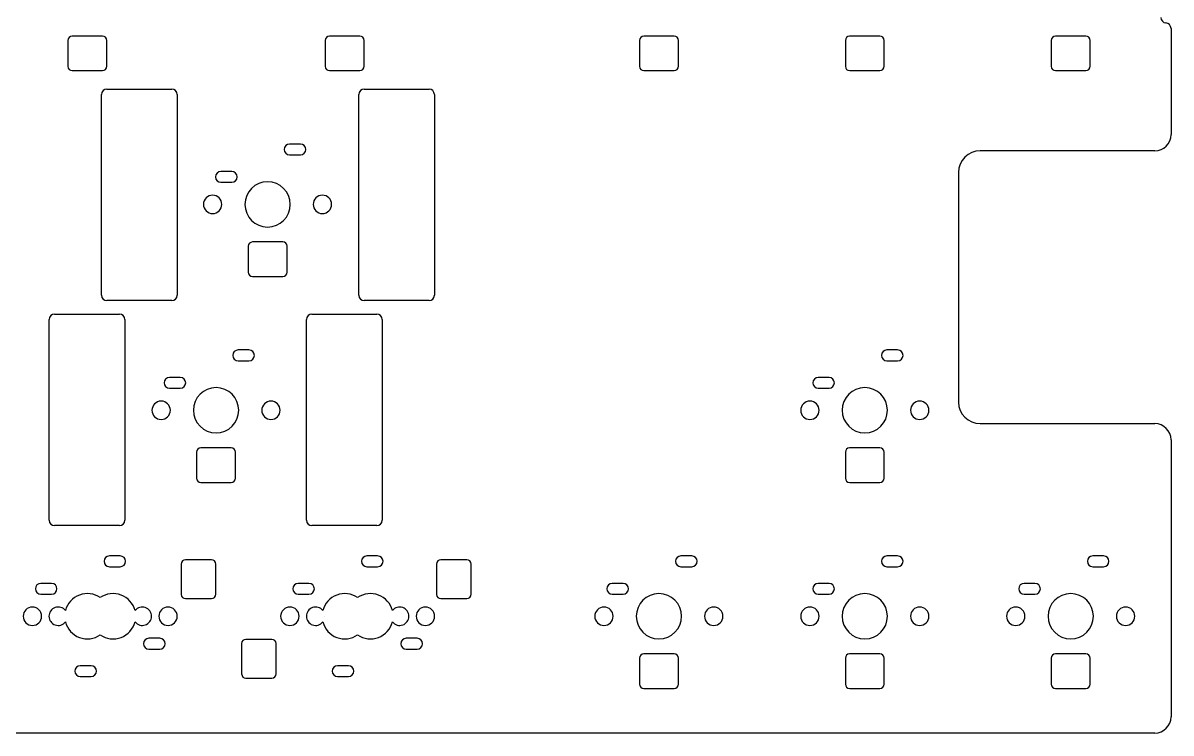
# Model space of a CAD drawing. Header units: millimetres. Extents: x -10 to 348, y -1 to 127.
# Drawn here: x 241.7 to 347.9, y -1.3 to 64.4 of the extents above; entities that cross this region are included whole.
import ezdxf

# ---------------------------------------------------------------- set-up
doc = ezdxf.new("R2010")
doc.units = ezdxf.units.MM
doc.layers.add('Board Outline Layer', color=6, linetype='Continuous', true_color=0xff00ff)
doc.layers.add('IXPE', color=7, linetype='Continuous', true_color=0x9069e9)

msp = doc.modelspace()

# ---------------------------------------------------------------- linework, layer by layer
at = {"layer": 'Board Outline Layer'}
for p, q in [((347.907, 63.906), (347.907, 54.078)), ((346.407, 52.578), (330.248, 52.578)), ((328.248, 50.578), (328.248, 29.342)), ((330.248, 27.342), (346.407, 27.342)), ((347.907, 25.842), (347.907, 0.22)), ((346.407, -1.28), (1.73, -1.28))]:
    msp.add_line(p, q, dxfattribs=at)
for centre, radius, start, end in [((347.466, 64.904), 0.5, 179.98674, 266.59274), ((347.407, 63.906), 0.5, 0.00008, 86.59308), ((346.407, 54.078), 1.5, 270, 360), ((330.248, 50.578), 2, 90, 180), ((330.248, 29.342), 2, 180.00004, 270.00004), ((346.407, 25.842), 1.5, 0, 90), ((346.407, 0.22), 1.5, 270, 0)]:
    msp.add_arc(centre, radius, start, end, dxfattribs=at)
at = {"layer": 'IXPE'}
for p, q in [((245.851, 62.796), (245.851, 62.795)), ((245.851, 62.796), (245.851, 62.795)), ((245.851, 62.795), (245.851, 60.395)), ((245.851, 62.795), (245.851, 60.395)), ((249.051, 63.195), (246.251, 63.195)), ((249.051, 63.195), (246.251, 63.195)), ((249.051, 63.195), (249.051, 63.195)), ((249.051, 63.195), (249.051, 63.195)), ((249.45, 60.395), (249.45, 62.795)), ((249.45, 60.395), (249.45, 62.795)), ((269.663, 62.796), (269.663, 62.795)), ((269.663, 62.796), (269.663, 62.795)), ((269.663, 62.795), (269.663, 60.395)), ((269.663, 62.795), (269.663, 60.395)), ((272.863, 63.195), (270.063, 63.195)), ((272.863, 63.195), (270.063, 63.195)), ((272.863, 63.195), (272.863, 63.195)), ((272.863, 63.195), (272.863, 63.195)), ((273.263, 60.395), (273.263, 62.795)), ((273.263, 60.395), (273.263, 62.795)), ((298.726, 62.796), (298.726, 62.795)), ((298.726, 62.796), (298.726, 62.795)), ((298.726, 62.795), (298.726, 60.395)), ((298.726, 62.795), (298.726, 60.395)), ((301.926, 63.195), (299.126, 63.195)), ((301.926, 63.195), (299.126, 63.195)), ((301.926, 63.195), (301.926, 63.195)), ((301.926, 63.195), (301.926, 63.195)), ((302.326, 60.395), (302.326, 62.795)), ((302.326, 60.395), (302.326, 62.795)), ((317.776, 62.796), (317.776, 62.795)), ((317.776, 62.796), (317.776, 62.795)), ((317.776, 62.795), (317.776, 60.395)), ((317.776, 62.795), (317.776, 60.395)), ((320.976, 63.195), (318.176, 63.195)), ((320.976, 63.195), (318.176, 63.195)), ((320.976, 63.195), (320.976, 63.195)), ((320.976, 63.195), (320.976, 63.195)), ((321.376, 60.395), (321.376, 62.795)), ((321.376, 60.395), (321.376, 62.795)), ((336.826, 62.796), (336.826, 62.795)), ((336.826, 62.796), (336.826, 62.795)), ((336.826, 62.795), (336.826, 60.395)), ((336.826, 62.795), (336.826, 60.395)), ((340.026, 63.195), (337.226, 63.195)), ((340.026, 63.195), (337.226, 63.195)), ((340.026, 63.195), (340.026, 63.195)), ((340.026, 63.195), (340.026, 63.195)), ((340.426, 60.395), (340.426, 62.795)), ((340.426, 60.395), (340.426, 62.795)), ((246.251, 59.995), (249.051, 59.995)), ((246.251, 59.995), (249.051, 59.995)), ((249.051, 59.995), (249.051, 59.995)), ((249.051, 59.995), (249.051, 59.995)), ((270.063, 59.995), (272.863, 59.995)), ((270.063, 59.995), (272.863, 59.995)), ((272.863, 59.995), (272.863, 59.995)), ((272.863, 59.995), (272.863, 59.995)), ((299.126, 59.995), (301.926, 59.995)), ((299.126, 59.995), (301.926, 59.995)), ((301.926, 59.995), (301.926, 59.995)), ((301.926, 59.995), (301.926, 59.995)), ((318.176, 59.995), (320.976, 59.995)), ((318.176, 59.995), (320.976, 59.995)), ((320.976, 59.995), (320.976, 59.995)), ((320.976, 59.995), (320.976, 59.995)), ((337.226, 59.995), (340.026, 59.995)), ((337.226, 59.995), (340.026, 59.995)), ((340.026, 59.995), (340.026, 59.995)), ((340.026, 59.995), (340.026, 59.995)), ((248.959, 39.219), (248.959, 57.791)), ((248.959, 39.219), (248.959, 57.791)), ((249.459, 58.291), (255.459, 58.291)), ((249.459, 58.291), (255.459, 58.291)), ((255.459, 58.291), (255.459, 58.291)), ((255.459, 58.291), (255.459, 58.291)), ((255.959, 57.791), (255.959, 57.791)), ((255.959, 57.791), (255.959, 39.219)), ((255.959, 57.791), (255.959, 57.791)), ((255.959, 57.791), (255.959, 39.219)), ((272.759, 39.219), (272.759, 57.791)), ((272.759, 39.219), (272.759, 57.791)), ((273.259, 58.291), (279.259, 58.291)), ((273.259, 58.291), (279.259, 58.291)), ((279.259, 58.291), (279.259, 58.291)), ((279.259, 58.291), (279.259, 58.291)), ((279.759, 57.791), (279.759, 57.791)), ((279.759, 57.791), (279.759, 39.219)), ((279.759, 57.791), (279.759, 57.791)), ((279.759, 57.791), (279.759, 39.219)), ((267.361, 53.205), (266.361, 53.205)), ((267.361, 53.205), (266.361, 53.205)), ((265.861, 52.705), (265.861, 52.705)), ((265.861, 52.705), (265.861, 52.705)), ((266.361, 52.205), (267.361, 52.205)), ((266.361, 52.205), (267.361, 52.205)), ((267.861, 52.705), (267.861, 52.705)), ((267.861, 52.705), (267.861, 52.705)), ((259.511, 50.165), (259.511, 50.165)), ((259.511, 50.165), (259.511, 50.165)), ((261.011, 50.665), (260.011, 50.665)), ((261.011, 50.665), (260.011, 50.665)), ((261.511, 50.165), (261.511, 50.165)), ((261.511, 50.165), (261.511, 50.165)), ((260.011, 49.665), (261.011, 49.665)), ((260.011, 49.665), (261.011, 49.665)), ((270.251, 47.625), (270.251, 47.625)), ((270.251, 47.625), (270.251, 47.625)), ((262.521, 43.745), (262.521, 43.745)), ((262.521, 43.745), (262.521, 41.345)), ((262.521, 43.745), (262.521, 43.745)), ((262.521, 43.745), (262.521, 41.345)), ((265.721, 44.145), (262.921, 44.145)), ((265.721, 44.145), (262.921, 44.145)), ((265.721, 44.145), (265.721, 44.145)), ((265.721, 44.145), (265.721, 44.145)), ((266.121, 41.345), (266.121, 43.745)), ((266.121, 41.345), (266.121, 43.745)), ((262.921, 40.945), (265.721, 40.945)), ((262.921, 40.945), (265.721, 40.945)), ((265.721, 40.945), (265.721, 40.945)), ((265.721, 40.945), (265.721, 40.945)), ((255.459, 38.719), (249.459, 38.719)), ((255.459, 38.719), (249.459, 38.719)), ((279.259, 38.719), (273.259, 38.719)), ((279.259, 38.719), (273.259, 38.719)), ((244.618, 37.476), (250.618, 37.476)), ((244.618, 37.476), (250.618, 37.476)), ((268.418, 37.476), (274.418, 37.476)), ((268.418, 37.476), (274.418, 37.476)), ((244.118, 18.404), (244.118, 36.976)), ((244.118, 18.404), (244.118, 36.976)), ((251.118, 36.976), (251.118, 18.404)), ((251.118, 36.976), (251.118, 18.404)), ((267.918, 18.404), (267.918, 36.976)), ((267.918, 18.404), (267.918, 36.976)), ((274.918, 36.976), (274.918, 18.404)), ((274.918, 36.976), (274.918, 18.404)), ((262.598, 34.155), (261.598, 34.155)), ((262.598, 34.155), (261.598, 34.155)), ((322.615, 34.155), (321.615, 34.155)), ((322.615, 34.155), (321.615, 34.155)), ((261.098, 33.655), (261.098, 33.655)), ((261.098, 33.655), (261.098, 33.655)), ((261.598, 33.155), (262.598, 33.155)), ((261.598, 33.155), (262.598, 33.155)), ((263.098, 33.655), (263.098, 33.655)), ((263.098, 33.655), (263.098, 33.655)), ((321.115, 33.655), (321.115, 33.655)), ((321.115, 33.655), (321.115, 33.655)), ((321.615, 33.155), (322.615, 33.155)), ((321.615, 33.155), (322.615, 33.155)), ((323.115, 33.655), (323.115, 33.655)), ((323.115, 33.655), (323.115, 33.655)), ((254.748, 31.115), (254.748, 31.115)), ((254.748, 31.115), (254.748, 31.115)), ((256.248, 31.615), (255.248, 31.615)), ((256.248, 31.615), (255.248, 31.615)), ((256.748, 31.115), (256.748, 31.115)), ((256.748, 31.115), (256.748, 31.115)), ((314.765, 31.115), (314.765, 31.115)), ((314.765, 31.115), (314.765, 31.115)), ((316.265, 31.615), (315.265, 31.615)), ((316.265, 31.615), (315.265, 31.615)), ((316.765, 31.115), (316.765, 31.115)), ((316.765, 31.115), (316.765, 31.115)), ((255.248, 30.615), (256.248, 30.615)), ((255.248, 30.615), (256.248, 30.615)), ((315.265, 30.615), (316.265, 30.615)), ((315.265, 30.615), (316.265, 30.615)), ((265.489, 28.575), (265.489, 28.575)), ((265.489, 28.575), (265.489, 28.575)), ((315.346, 28.575), (315.346, 28.575)), ((315.346, 28.575), (315.346, 28.575)), ((325.506, 28.575), (325.506, 28.575)), ((325.506, 28.575), (325.506, 28.575)), ((257.758, 24.695), (257.758, 24.695)), ((257.758, 24.695), (257.758, 22.295)), ((257.758, 24.695), (257.758, 24.695)), ((257.758, 24.695), (257.758, 22.295)), ((260.958, 25.095), (258.158, 25.095)), ((260.958, 25.095), (258.158, 25.095)), ((260.958, 25.095), (260.958, 25.095)), ((260.958, 25.095), (260.958, 25.095)), ((261.358, 22.295), (261.358, 24.695)), ((261.358, 22.295), (261.358, 24.695)), ((317.776, 24.695), (317.776, 24.695)), ((317.776, 24.695), (317.776, 22.295)), ((317.776, 24.695), (317.776, 24.695)), ((317.776, 24.695), (317.776, 22.295)), ((320.976, 25.095), (318.176, 25.095)), ((320.976, 25.095), (318.176, 25.095)), ((320.976, 25.095), (320.976, 25.095)), ((320.976, 25.095), (320.976, 25.095)), ((321.376, 22.295), (321.376, 24.695)), ((321.376, 22.295), (321.376, 24.695)), ((258.158, 21.895), (260.958, 21.895)), ((258.158, 21.895), (260.958, 21.895)), ((260.958, 21.895), (260.958, 21.895)), ((260.958, 21.895), (260.958, 21.895)), ((318.176, 21.895), (320.976, 21.895)), ((318.176, 21.895), (320.976, 21.895)), ((320.976, 21.895), (320.976, 21.895)), ((320.976, 21.895), (320.976, 21.895)), ((244.118, 18.404), (244.118, 18.404)), ((244.118, 18.404), (244.118, 18.404)), ((267.918, 18.404), (267.918, 18.404)), ((267.918, 18.404), (267.918, 18.404)), ((267.918, 18.404), (267.918, 18.404)), ((267.918, 18.404), (267.918, 18.404)), ((250.618, 17.904), (244.618, 17.904)), ((244.618, 17.904), (244.618, 17.904)), ((250.618, 17.904), (244.618, 17.904)), ((244.618, 17.904), (244.618, 17.904)), ((274.418, 17.904), (268.418, 17.904)), ((268.418, 17.904), (268.418, 17.904)), ((274.418, 17.904), (268.418, 17.904)), ((268.418, 17.904), (268.418, 17.904)), ((250.691, 15.105), (249.691, 15.105)), ((250.691, 15.105), (249.691, 15.105)), ((274.505, 15.105), (273.505, 15.105)), ((274.505, 15.105), (273.505, 15.105)), ((303.565, 15.105), (302.565, 15.105)), ((303.565, 15.105), (302.565, 15.105)), ((322.615, 15.105), (321.615, 15.105)), ((322.615, 15.105), (321.615, 15.105)), ((341.665, 15.105), (340.665, 15.105)), ((341.665, 15.105), (340.665, 15.105)), ((249.191, 14.605), (249.191, 14.605)), ((249.191, 14.605), (249.191, 14.605)), ((249.691, 14.105), (250.691, 14.105)), ((249.691, 14.105), (250.691, 14.105)), ((251.191, 14.605), (251.191, 14.605)), ((251.191, 14.605), (251.191, 14.605)), ((256.337, 14.354), (256.337, 14.354)), ((256.337, 14.354), (256.337, 11.554)), ((256.337, 14.354), (256.337, 14.354)), ((256.337, 14.354), (256.337, 11.554)), ((259.138, 14.754), (256.737, 14.754)), ((259.138, 14.754), (256.737, 14.754)), ((259.538, 11.554), (259.538, 14.354)), ((259.538, 14.354), (259.538, 14.354)), ((259.538, 11.554), (259.538, 14.354)), ((259.538, 14.354), (259.538, 14.354)), ((273.005, 14.605), (273.005, 14.605)), ((273.005, 14.605), (273.005, 14.605)), ((273.505, 14.105), (274.505, 14.105)), ((273.505, 14.105), (274.505, 14.105)), ((275.005, 14.605), (275.005, 14.605)), ((275.005, 14.605), (275.005, 14.605)), ((279.959, 14.354), (279.96, 14.354)), ((279.959, 14.354), (279.96, 14.354)), ((279.96, 14.354), (279.96, 11.554)), ((279.96, 14.354), (279.96, 11.554)), ((282.76, 14.754), (280.359, 14.754)), ((282.76, 14.754), (280.359, 14.754)), ((283.16, 11.554), (283.16, 14.354)), ((283.16, 14.354), (283.16, 14.354)), ((283.16, 11.554), (283.16, 14.354)), ((283.16, 14.354), (283.16, 14.354)), ((302.065, 14.605), (302.065, 14.605)), ((302.065, 14.605), (302.065, 14.605)), ((302.565, 14.105), (303.565, 14.105)), ((302.565, 14.105), (303.565, 14.105)), ((304.065, 14.605), (304.065, 14.605)), ((304.065, 14.605), (304.065, 14.605)), ((321.115, 14.605), (321.115, 14.605)), ((321.115, 14.605), (321.115, 14.605)), ((321.615, 14.105), (322.615, 14.105)), ((321.615, 14.105), (322.615, 14.105)), ((323.115, 14.605), (323.115, 14.605)), ((323.115, 14.605), (323.115, 14.605)), ((340.165, 14.605), (340.165, 14.605)), ((340.165, 14.605), (340.165, 14.605)), ((340.665, 14.105), (341.665, 14.105)), ((340.665, 14.105), (341.665, 14.105)), ((342.165, 14.605), (342.165, 14.605)), ((342.165, 14.605), (342.165, 14.605)), ((242.841, 12.065), (242.841, 12.065)), ((242.841, 12.065), (242.841, 12.065)), ((244.341, 12.565), (243.341, 12.565)), ((244.341, 12.565), (243.341, 12.565)), ((244.841, 12.065), (244.841, 12.065)), ((244.841, 12.065), (244.841, 12.065)), ((266.655, 12.065), (266.655, 12.065)), ((266.655, 12.065), (266.655, 12.065)), ((268.155, 12.565), (267.155, 12.565)), ((268.155, 12.565), (267.155, 12.565)), ((268.655, 12.065), (268.655, 12.065)), ((268.655, 12.065), (268.655, 12.065)), ((295.715, 12.065), (295.715, 12.065)), ((295.715, 12.065), (295.715, 12.065)), ((297.215, 12.565), (296.215, 12.565)), ((297.215, 12.565), (296.215, 12.565)), ((297.715, 12.065), (297.715, 12.065)), ((297.715, 12.065), (297.715, 12.065)), ((314.765, 12.065), (314.765, 12.065)), ((314.765, 12.065), (314.765, 12.065)), ((316.265, 12.565), (315.265, 12.565)), ((316.265, 12.565), (315.265, 12.565)), ((316.765, 12.065), (316.765, 12.065)), ((316.765, 12.065), (316.765, 12.065)), ((333.815, 12.065), (333.815, 12.065)), ((333.815, 12.065), (333.815, 12.065)), ((335.315, 12.565), (334.315, 12.565)), ((335.315, 12.565), (334.315, 12.565)), ((335.815, 12.065), (335.815, 12.065)), ((335.815, 12.065), (335.815, 12.065)), ((243.341, 11.565), (244.341, 11.565)), ((243.341, 11.565), (244.341, 11.565)), ((256.737, 11.154), (256.738, 11.154)), ((256.737, 11.154), (256.738, 11.154)), ((256.738, 11.154), (259.138, 11.154)), ((256.738, 11.154), (259.138, 11.154)), ((267.155, 11.565), (268.155, 11.565)), ((267.155, 11.565), (268.155, 11.565)), ((280.359, 11.154), (280.36, 11.154)), ((280.359, 11.154), (280.36, 11.154)), ((280.36, 11.154), (282.76, 11.154)), ((280.36, 11.154), (282.76, 11.154)), ((283.16, 11.554), (283.16, 11.554)), ((283.16, 11.554), (283.16, 11.554)), ((296.215, 11.565), (297.215, 11.565)), ((296.215, 11.565), (297.215, 11.565)), ((315.265, 11.565), (316.265, 11.565)), ((315.265, 11.565), (316.265, 11.565)), ((334.315, 11.565), (335.315, 11.565)), ((334.315, 11.565), (335.315, 11.565)), ((267.236, 9.525), (267.236, 9.525)), ((267.236, 9.525), (267.236, 9.525)), ((269.615, 9.525), (269.615, 9.525)), ((269.615, 9.525), (269.615, 9.525)), ((277.396, 9.525), (277.396, 9.525)), ((277.396, 9.525), (277.396, 9.525)), ((279.775, 9.525), (279.775, 9.525)), ((279.775, 9.525), (279.775, 9.525)), ((296.296, 9.525), (296.296, 9.525)), ((296.296, 9.525), (296.296, 9.525)), ((306.456, 9.525), (306.456, 9.525)), ((306.456, 9.525), (306.456, 9.525)), ((315.346, 9.525), (315.346, 9.525)), ((315.346, 9.525), (315.346, 9.525)), ((325.506, 9.525), (325.506, 9.525)), ((325.506, 9.525), (325.506, 9.525)), ((334.396, 9.525), (334.396, 9.525)), ((334.396, 9.525), (334.396, 9.525)), ((344.556, 9.525), (344.556, 9.525)), ((344.556, 9.525), (344.556, 9.525)), ((254.342, 7.485), (253.342, 7.485)), ((254.342, 7.485), (253.342, 7.485)), ((278.154, 7.485), (277.154, 7.485)), ((278.154, 7.485), (277.154, 7.485)), ((252.842, 6.985), (252.842, 6.985)), ((252.842, 6.985), (252.842, 6.985)), ((253.342, 6.485), (254.342, 6.485)), ((253.342, 6.485), (254.342, 6.485)), ((254.842, 6.985), (254.842, 6.985)), ((254.842, 6.985), (254.842, 6.985)), ((261.925, 6.988), (261.925, 6.988)), ((261.925, 6.988), (261.925, 4.188)), ((261.925, 6.988), (261.925, 6.988)), ((261.925, 6.988), (261.925, 4.188)), ((264.726, 7.388), (262.325, 7.388)), ((264.726, 7.388), (262.325, 7.388)), ((265.126, 4.188), (265.126, 6.988)), ((265.126, 6.988), (265.126, 6.988)), ((265.126, 4.188), (265.126, 6.988)), ((265.126, 6.988), (265.126, 6.988)), ((276.654, 6.985), (276.654, 6.985)), ((276.654, 6.985), (276.654, 6.985)), ((277.154, 6.485), (278.154, 6.485)), ((277.154, 6.485), (278.154, 6.485)), ((278.654, 6.985), (278.654, 6.985)), ((278.654, 6.985), (278.654, 6.985)), ((298.726, 5.645), (298.726, 5.645)), ((298.726, 5.645), (298.726, 3.245)), ((298.726, 5.645), (298.726, 5.645)), ((298.726, 5.645), (298.726, 3.245)), ((301.926, 6.045), (299.126, 6.045)), ((301.926, 6.045), (299.126, 6.045)), ((301.926, 6.045), (301.926, 6.045)), ((301.926, 6.045), (301.926, 6.045)), ((302.326, 3.245), (302.326, 5.645)), ((302.326, 3.245), (302.326, 5.645)), ((317.776, 5.645), (317.776, 5.645)), ((317.776, 5.645), (317.776, 3.245)), ((317.776, 5.645), (317.776, 5.645)), ((317.776, 5.645), (317.776, 3.245)), ((320.976, 6.045), (318.176, 6.045)), ((320.976, 6.045), (318.176, 6.045)), ((320.976, 6.045), (320.976, 6.045)), ((320.976, 6.045), (320.976, 6.045)), ((321.376, 3.245), (321.376, 5.645)), ((321.376, 3.245), (321.376, 5.645)), ((336.826, 5.645), (336.826, 5.645)), ((336.826, 5.645), (336.826, 3.245)), ((336.826, 5.645), (336.826, 5.645)), ((336.826, 5.645), (336.826, 3.245)), ((340.026, 6.045), (337.226, 6.045)), ((340.026, 6.045), (337.226, 6.045)), ((340.026, 6.045), (340.026, 6.045)), ((340.026, 6.045), (340.026, 6.045)), ((340.426, 3.245), (340.426, 5.645)), ((340.426, 3.245), (340.426, 5.645)), ((246.492, 4.445), (246.492, 4.445)), ((246.492, 4.445), (246.492, 4.445)), ((247.992, 4.945), (246.992, 4.945)), ((247.992, 4.945), (246.992, 4.945)), ((248.492, 4.445), (248.492, 4.445)), ((248.492, 4.445), (248.492, 4.445)), ((270.304, 4.445), (270.304, 4.445)), ((270.304, 4.445), (270.304, 4.445)), ((271.804, 4.945), (270.804, 4.945)), ((271.804, 4.945), (270.804, 4.945)), ((272.304, 4.445), (272.304, 4.445)), ((272.304, 4.445), (272.304, 4.445)), ((246.992, 3.945), (247.992, 3.945)), ((246.992, 3.945), (247.992, 3.945)), ((262.325, 3.788), (262.326, 3.788)), ((262.325, 3.788), (262.326, 3.788)), ((262.326, 3.788), (264.726, 3.788)), ((262.326, 3.788), (264.726, 3.788)), ((265.126, 4.188), (265.126, 4.188)), ((265.126, 4.188), (265.126, 4.188)), ((270.804, 3.945), (271.804, 3.945)), ((270.804, 3.945), (271.804, 3.945)), ((299.126, 2.845), (301.926, 2.845)), ((299.126, 2.845), (301.926, 2.845)), ((301.926, 2.845), (301.926, 2.845)), ((301.926, 2.845), (301.926, 2.845)), ((318.176, 2.845), (320.976, 2.845)), ((318.176, 2.845), (320.976, 2.845)), ((320.976, 2.845), (320.976, 2.845)), ((320.976, 2.845), (320.976, 2.845)), ((337.226, 2.845), (340.026, 2.845)), ((337.226, 2.845), (340.026, 2.845)), ((340.026, 2.845), (340.026, 2.845)), ((340.026, 2.845), (340.026, 2.845))]:
    msp.add_line(p, q, dxfattribs=at)
for centre, radius, start, end in [((246.251, 62.795), 0.4, 90.90597, 179.98897), ((246.251, 62.795), 0.4, 90.90597, 179.98897), ((245.454, 62.795), 0.397, 359.9945, 0.0055), ((245.454, 62.795), 0.397, 359.9945, 0.0055), ((246.238, 62.795), 0.4, 88.16665, 89.07265), ((246.238, 62.795), 0.4, 88.16665, 89.07265), ((249.05, 62.795), 0.4, 0.00018, 89.99618), ((249.05, 62.795), 0.4, 0.00018, 89.99618), ((270.063, 62.795), 0.4, 90.90597, 179.98897), ((270.063, 62.795), 0.4, 90.90597, 179.98897), ((269.266, 62.795), 0.397, 359.9945, 0.0055), ((269.266, 62.795), 0.397, 359.9945, 0.0055), ((270.05, 62.795), 0.4, 88.16665, 89.07265), ((270.05, 62.795), 0.4, 88.16665, 89.07265), ((272.863, 62.795), 0.4, 0.00018, 89.99618), ((272.863, 62.795), 0.4, 0.00018, 89.99618), ((299.126, 62.795), 0.4, 90.90597, 179.98897), ((299.126, 62.795), 0.4, 90.90597, 179.98897), ((298.329, 62.795), 0.397, 359.9945, 0.0055), ((298.329, 62.795), 0.397, 359.9945, 0.0055), ((299.113, 62.795), 0.4, 88.16665, 89.07265), ((299.113, 62.795), 0.4, 88.16665, 89.07265), ((301.926, 62.795), 0.4, 0.00018, 89.99618), ((301.926, 62.795), 0.4, 0.00018, 89.99618), ((318.176, 62.795), 0.4, 90.90597, 179.98897), ((318.176, 62.795), 0.4, 90.90597, 179.98897), ((317.379, 62.795), 0.397, 359.9945, 0.0055), ((317.379, 62.795), 0.397, 359.9945, 0.0055), ((318.163, 62.795), 0.4, 88.16665, 89.07265), ((318.163, 62.795), 0.4, 88.16665, 89.07265), ((320.976, 62.795), 0.4, 0.00018, 89.99618), ((320.976, 62.795), 0.4, 0.00018, 89.99618), ((337.226, 62.795), 0.4, 90.90597, 179.98897), ((337.226, 62.795), 0.4, 90.90597, 179.98897), ((336.429, 62.795), 0.397, 359.9945, 0.0055), ((336.429, 62.795), 0.397, 359.9945, 0.0055), ((337.213, 62.795), 0.4, 88.16665, 89.07265), ((337.213, 62.795), 0.4, 88.16665, 89.07265), ((340.026, 62.795), 0.4, 0.00018, 89.99618), ((340.026, 62.795), 0.4, 0.00018, 89.99618), ((246.251, 60.395), 0.4, 180.00382, 269.99982), ((246.251, 60.395), 0.4, 180.00382, 269.99982), ((249.05, 60.395), 0.4, 270.00382, 359.99982), ((249.05, 60.395), 0.4, 270.00382, 359.99982), ((270.063, 60.395), 0.4, 180.00382, 269.99982), ((270.063, 60.395), 0.4, 180.00382, 269.99982), ((272.863, 60.395), 0.4, 270.00382, 359.99982), ((272.863, 60.395), 0.4, 270.00382, 359.99982), ((299.126, 60.395), 0.4, 180.00382, 269.99982), ((299.126, 60.395), 0.4, 180.00382, 269.99982), ((301.926, 60.395), 0.4, 270.00382, 359.99982), ((301.926, 60.395), 0.4, 270.00382, 359.99982), ((318.176, 60.395), 0.4, 180.00382, 269.99982), ((318.176, 60.395), 0.4, 180.00382, 269.99982), ((320.976, 60.395), 0.4, 270.00382, 359.99982), ((320.976, 60.395), 0.4, 270.00382, 359.99982), ((337.226, 60.395), 0.4, 180.00382, 269.99982), ((337.226, 60.395), 0.4, 180.00382, 269.99982), ((340.026, 60.395), 0.4, 270.00382, 359.99982), ((340.026, 60.395), 0.4, 270.00382, 359.99982), ((249.459, 57.791), 0.5, 90.00015, 180.00015), ((249.459, 57.791), 0.5, 90.00015, 180.00015), ((255.459, 57.791), 0.5, 360, 90), ((255.459, 57.791), 0.5, 360, 90), ((273.259, 57.791), 0.5, 90.00015, 180.00015), ((273.259, 57.791), 0.5, 90.00015, 180.00015), ((279.259, 57.791), 0.5, 0, 90), ((279.259, 57.791), 0.5, 0, 90), ((266.361, 52.705), 0.5, 90, 180), ((266.361, 52.705), 0.5, 90, 180), ((267.361, 52.705), 0.5, 360, 90), ((267.361, 52.705), 0.5, 360, 90), ((266.361, 52.705), 0.5, 180, 270), ((266.361, 52.705), 0.5, 180, 270), ((267.361, 52.705), 0.5, 270, 0), ((267.361, 52.705), 0.5, 270, 0), ((260.011, 50.165), 0.5, 90, 180), ((260.011, 50.165), 0.5, 90, 180), ((260.011, 50.165), 0.5, 180, 270), ((260.011, 50.165), 0.5, 180, 270), ((261.011, 50.165), 0.5, 0, 90), ((261.011, 50.165), 0.5, 0, 90), ((261.011, 50.165), 0.5, 270, 0), ((261.011, 50.165), 0.5, 270, 0), ((264.321, 47.625), 2.096, 0, 180), ((264.321, 47.625), 2.096, 0, 180), ((259.241, 47.625), 0.851, 0, 180), ((259.241, 47.625), 0.851, 0, 180), ((269.401, 47.625), 0.851, 360, 180), ((269.401, 47.625), 0.851, 360, 180), ((259.241, 47.625), 0.851, 180, 0), ((259.241, 47.625), 0.851, 180, 0), ((264.321, 47.625), 2.096, 180, 0), ((264.321, 47.625), 2.096, 180, 0), ((269.401, 47.625), 0.851, 180, 360), ((269.401, 47.625), 0.851, 180, 360), ((262.921, 43.745), 0.4, 90.90597, 179.98897), ((262.921, 43.745), 0.4, 90.90597, 179.98897), ((262.124, 43.745), 0.397, 359.9945, 0.0055), ((262.124, 43.745), 0.397, 359.9945, 0.0055), ((262.908, 43.745), 0.4, 88.16665, 89.07265), ((262.908, 43.745), 0.4, 88.16665, 89.07265), ((265.721, 43.745), 0.4, 0.00018, 89.99618), ((265.721, 43.745), 0.4, 0.00018, 89.99618), ((262.921, 41.345), 0.4, 180.00382, 269.99982), ((262.921, 41.345), 0.4, 180.00382, 269.99982), ((265.721, 41.345), 0.4, 270.00382, 359.99982), ((265.721, 41.345), 0.4, 270.00382, 359.99982), ((249.459, 39.219), 0.5, 179.99985, 269.99985), ((249.459, 39.219), 0.5, 179.99985, 269.99985), ((255.459, 39.219), 0.5, 270.00015, 0.00015), ((255.459, 39.219), 0.5, 270.00015, 0.00015), ((273.259, 39.219), 0.5, 179.99985, 269.99985), ((273.259, 39.219), 0.5, 179.99985, 269.99985), ((279.259, 39.219), 0.5, 270.00015, 0.00015), ((279.259, 39.219), 0.5, 270.00015, 0.00015), ((244.618, 36.976), 0.5, 90.00015, 180.00015), ((244.618, 36.976), 0.5, 90.00015, 180.00015), ((250.618, 36.976), 0.5, 359.99985, 89.99985), ((250.618, 36.976), 0.5, 359.99985, 89.99985), ((268.418, 36.976), 0.5, 90.00015, 180.00015), ((268.418, 36.976), 0.5, 90.00015, 180.00015), ((274.418, 36.976), 0.5, 359.99985, 89.99985), ((274.418, 36.976), 0.5, 359.99985, 89.99985), ((261.598, 33.655), 0.5, 90, 180), ((261.598, 33.655), 0.5, 90, 180), ((262.598, 33.655), 0.5, 0, 90), ((262.598, 33.655), 0.5, 0, 90), ((321.615, 33.655), 0.5, 90, 180), ((321.615, 33.655), 0.5, 90, 180), ((322.615, 33.655), 0.5, 0, 90), ((322.615, 33.655), 0.5, 0, 90), ((261.598, 33.655), 0.5, 180, 270), ((261.598, 33.655), 0.5, 180, 270), ((262.598, 33.655), 0.5, 270, 0), ((262.598, 33.655), 0.5, 270, 0), ((321.615, 33.655), 0.5, 180, 270), ((321.615, 33.655), 0.5, 180, 270), ((322.615, 33.655), 0.5, 270, 0), ((322.615, 33.655), 0.5, 270, 0), ((255.248, 31.115), 0.5, 90, 180), ((255.248, 31.115), 0.5, 90, 180), ((255.248, 31.115), 0.5, 180, 270), ((255.248, 31.115), 0.5, 180, 270), ((256.248, 31.115), 0.5, 0, 90), ((256.248, 31.115), 0.5, 0, 90), ((256.248, 31.115), 0.5, 270, 0), ((256.248, 31.115), 0.5, 270, 0), ((315.265, 31.115), 0.5, 90, 180), ((315.265, 31.115), 0.5, 90, 180), ((315.265, 31.115), 0.5, 180, 270), ((315.265, 31.115), 0.5, 180, 270), ((316.265, 31.115), 0.5, 0, 90), ((316.265, 31.115), 0.5, 0, 90), ((316.265, 31.115), 0.5, 270, 0), ((316.265, 31.115), 0.5, 270, 0), ((259.558, 28.575), 2.096, 0, 180), ((259.558, 28.575), 2.096, 0, 180), ((319.575, 28.575), 2.096, 0, 180), ((319.575, 28.575), 2.096, 0, 180), ((254.478, 28.575), 0.851, 0, 180), ((254.478, 28.575), 0.851, 0, 180), ((264.638, 28.575), 0.851, 360, 180), ((264.638, 28.575), 0.851, 360, 180), ((314.495, 28.575), 0.851, 360, 180), ((314.495, 28.575), 0.851, 360, 180), ((324.655, 28.575), 0.851, 360, 180), ((324.655, 28.575), 0.851, 360, 180), ((254.478, 28.575), 0.851, 180, 0), ((254.478, 28.575), 0.851, 180, 0), ((259.558, 28.575), 2.096, 180, 0), ((259.558, 28.575), 2.096, 180, 0), ((264.638, 28.575), 0.851, 180, 360), ((264.638, 28.575), 0.851, 180, 360), ((314.495, 28.575), 0.851, 180, 360), ((314.495, 28.575), 0.851, 180, 360), ((319.575, 28.575), 2.096, 180, 0), ((319.575, 28.575), 2.096, 180, 0), ((324.655, 28.575), 0.851, 180, 360), ((324.655, 28.575), 0.851, 180, 360), ((258.158, 24.695), 0.4, 90.90597, 179.98897), ((258.158, 24.695), 0.4, 90.90597, 179.98897), ((257.361, 24.695), 0.397, 359.9945, 0.0055), ((257.361, 24.695), 0.397, 359.9945, 0.0055), ((258.145, 24.695), 0.4, 88.16665, 89.07265), ((258.145, 24.695), 0.4, 88.16665, 89.07265), ((260.958, 24.695), 0.4, 0.00018, 89.99618), ((260.958, 24.695), 0.4, 0.00018, 89.99618), ((318.176, 24.695), 0.4, 90.90597, 179.98897), ((318.176, 24.695), 0.4, 90.90597, 179.98897), ((317.379, 24.695), 0.397, 359.9945, 0.0055), ((317.379, 24.695), 0.397, 359.9945, 0.0055), ((318.163, 24.695), 0.4, 88.16665, 89.07265), ((318.163, 24.695), 0.4, 88.16665, 89.07265), ((320.976, 24.695), 0.4, 0.00018, 89.99618), ((320.976, 24.695), 0.4, 0.00018, 89.99618), ((258.158, 22.295), 0.4, 180.00382, 269.99982), ((258.158, 22.295), 0.4, 180.00382, 269.99982), ((260.958, 22.295), 0.4, 270.00382, 359.99982), ((260.958, 22.295), 0.4, 270.00382, 359.99982), ((318.176, 22.295), 0.4, 180.00382, 269.99982), ((318.176, 22.295), 0.4, 180.00382, 269.99982), ((320.976, 22.295), 0.4, 270.00382, 359.99982), ((320.976, 22.295), 0.4, 270.00382, 359.99982), ((244.618, 18.404), 0.5, 180, 270), ((244.618, 18.404), 0.5, 180, 270), ((250.618, 18.404), 0.5, 270.00015, 0.00015), ((250.618, 18.404), 0.5, 270.00015, 0.00015), ((268.418, 18.404), 0.5, 180, 270), ((268.418, 18.404), 0.5, 180, 270), ((274.418, 18.404), 0.5, 270.00015, 0.00015), ((274.418, 18.404), 0.5, 270.00015, 0.00015), ((249.691, 14.605), 0.5, 90, 180), ((249.691, 14.605), 0.5, 90, 180), ((250.691, 14.605), 0.5, 0, 90), ((250.691, 14.605), 0.5, 0, 90), ((273.505, 14.605), 0.5, 90, 180), ((273.505, 14.605), 0.5, 90, 180), ((274.505, 14.605), 0.5, 0, 90), ((274.505, 14.605), 0.5, 0, 90), ((302.565, 14.605), 0.5, 90, 180), ((302.565, 14.605), 0.5, 90, 180), ((303.565, 14.605), 0.5, 0, 90), ((303.565, 14.605), 0.5, 0, 90), ((321.615, 14.605), 0.5, 90, 180), ((321.615, 14.605), 0.5, 90, 180), ((322.615, 14.605), 0.5, 0, 90), ((322.615, 14.605), 0.5, 0, 90), ((340.665, 14.605), 0.5, 90, 180), ((340.665, 14.605), 0.5, 90, 180), ((341.665, 14.605), 0.5, 360, 90), ((341.665, 14.605), 0.5, 360, 90), ((249.691, 14.605), 0.5, 180, 270), ((249.691, 14.605), 0.5, 180, 270), ((250.691, 14.605), 0.5, 270, 0), ((250.691, 14.605), 0.5, 270, 0), ((256.737, 14.354), 0.4, 90.00018, 179.99618), ((256.737, 14.354), 0.4, 90.00018, 179.99618), ((259.138, 14.354), 0.4, 0.00382, 89.99982), ((259.138, 14.354), 0.4, 0.00382, 89.99982), ((273.505, 14.605), 0.5, 180, 270), ((273.505, 14.605), 0.5, 180, 270), ((274.505, 14.605), 0.5, 270, 0), ((274.505, 14.605), 0.5, 270, 0), ((280.359, 14.354), 0.4, 90.00018, 179.99618), ((280.359, 14.354), 0.4, 90.00018, 179.99618), ((282.76, 14.354), 0.4, 0.00382, 89.99982), ((282.76, 14.354), 0.4, 0.00382, 89.99982), ((302.565, 14.605), 0.5, 180, 270), ((302.565, 14.605), 0.5, 180, 270), ((303.565, 14.605), 0.5, 270, 0), ((303.565, 14.605), 0.5, 270, 0), ((321.615, 14.605), 0.5, 180, 270), ((321.615, 14.605), 0.5, 180, 270), ((322.615, 14.605), 0.5, 270, 0), ((322.615, 14.605), 0.5, 270, 0), ((340.665, 14.605), 0.5, 180, 270), ((340.665, 14.605), 0.5, 180, 270), ((341.665, 14.605), 0.5, 270, 0), ((341.665, 14.605), 0.5, 270, 0), ((243.341, 12.065), 0.5, 90, 180), ((243.341, 12.065), 0.5, 90, 180), ((243.341, 12.065), 0.5, 180, 270), ((243.341, 12.065), 0.5, 180, 270), ((244.341, 12.065), 0.5, 0, 90), ((244.341, 12.065), 0.5, 0, 90), ((244.341, 12.065), 0.5, 270, 360), ((244.341, 12.065), 0.5, 270, 360), ((267.155, 12.065), 0.5, 90, 180), ((267.155, 12.065), 0.5, 90, 180), ((267.155, 12.065), 0.5, 180, 270), ((267.155, 12.065), 0.5, 180, 270), ((268.155, 12.065), 0.5, 0, 90), ((268.155, 12.065), 0.5, 0, 90), ((268.155, 12.065), 0.5, 270, 360), ((268.155, 12.065), 0.5, 270, 360), ((296.215, 12.065), 0.5, 90, 180), ((296.215, 12.065), 0.5, 90, 180), ((296.215, 12.065), 0.5, 180, 270), ((296.215, 12.065), 0.5, 180, 270), ((297.215, 12.065), 0.5, 0, 90), ((297.215, 12.065), 0.5, 0, 90), ((297.215, 12.065), 0.5, 270, 360), ((297.215, 12.065), 0.5, 270, 360), ((315.265, 12.065), 0.5, 90, 180), ((315.265, 12.065), 0.5, 90, 180), ((315.265, 12.065), 0.5, 180, 270), ((315.265, 12.065), 0.5, 180, 270), ((316.265, 12.065), 0.5, 0, 90), ((316.265, 12.065), 0.5, 0, 90), ((316.265, 12.065), 0.5, 270, 360), ((316.265, 12.065), 0.5, 270, 360), ((334.315, 12.065), 0.5, 90, 180), ((334.315, 12.065), 0.5, 90, 180), ((334.315, 12.065), 0.5, 180, 270), ((334.315, 12.065), 0.5, 180, 270), ((335.315, 12.065), 0.5, 0, 90), ((335.315, 12.065), 0.5, 0, 90), ((335.315, 12.065), 0.5, 270, 0), ((335.315, 12.065), 0.5, 270, 0), ((247.651, 9.525), 2.096, 55.38389, 165.51478), ((247.651, 9.525), 2.096, 55.38389, 165.51478), ((250.032, 9.525), 2.096, 14.48522, 124.61611), ((250.032, 9.525), 2.096, 14.48522, 124.61611), ((256.737, 11.541), 0.4, 178.16665, 179.07265), ((256.737, 11.541), 0.4, 178.16665, 179.07265), ((256.737, 11.554), 0.4, 180.90597, 269.98897), ((256.737, 11.554), 0.4, 180.90597, 269.98897), ((256.737, 10.757), 0.397, 89.9945, 90.0055), ((256.737, 10.757), 0.397, 89.9945, 90.0055), ((259.138, 11.554), 0.4, 270.00382, 359.99982), ((259.138, 11.554), 0.4, 270.00382, 359.99982), ((271.465, 9.525), 2.096, 55.40849, 165.55505), ((271.465, 9.525), 2.096, 55.40849, 165.55505), ((273.844, 9.525), 2.096, 14.44495, 124.59151), ((273.844, 9.525), 2.096, 14.44495, 124.59151), ((280.359, 11.541), 0.4, 178.16665, 179.07265), ((280.359, 11.541), 0.4, 178.16665, 179.07265), ((280.359, 11.554), 0.4, 180.90597, 269.98897), ((280.359, 11.554), 0.4, 180.90597, 269.98897), ((280.359, 10.757), 0.397, 89.9945, 90.0055), ((280.359, 10.757), 0.397, 89.9945, 90.0055), ((282.76, 11.554), 0.4, 270.00382, 359.99982), ((282.76, 11.554), 0.4, 270.00382, 359.99982), ((300.525, 9.525), 2.096, 0, 180), ((300.525, 9.525), 2.096, 0, 180), ((319.575, 9.525), 2.096, 0, 180), ((319.575, 9.525), 2.096, 0, 180), ((338.625, 9.525), 2.096, 0, 180), ((338.625, 9.525), 2.096, 0, 180), ((242.571, 9.525), 0.851, 0, 180), ((242.571, 9.525), 0.851, 0, 180), ((244.952, 9.525), 0.851, 38.02407, 180), ((244.952, 9.525), 0.851, 38.02407, 180), ((252.731, 9.525), 0.851, 0, 141.97593), ((252.731, 9.525), 0.851, 0, 141.97593), ((255.112, 9.525), 0.851, 0, 180), ((255.112, 9.525), 0.851, 0, 180), ((266.385, 9.525), 0.851, 360, 180), ((266.385, 9.525), 0.851, 360, 180), ((268.764, 9.525), 0.851, 37.90225, 180), ((268.764, 9.525), 0.851, 37.90225, 180), ((276.545, 9.525), 0.851, 360, 142.09775), ((276.545, 9.525), 0.851, 360, 142.09775), ((278.924, 9.525), 0.851, 360, 180), ((278.924, 9.525), 0.851, 360, 180), ((295.445, 9.525), 0.851, 360, 180), ((295.445, 9.525), 0.851, 360, 180), ((305.605, 9.525), 0.851, 360, 180), ((305.605, 9.525), 0.851, 360, 180), ((314.495, 9.525), 0.851, 360, 180), ((314.495, 9.525), 0.851, 360, 180), ((324.655, 9.525), 0.851, 360, 180), ((324.655, 9.525), 0.851, 360, 180), ((333.545, 9.525), 0.851, 360, 180), ((333.545, 9.525), 0.851, 360, 180), ((343.705, 9.525), 0.851, 360, 180), ((343.705, 9.525), 0.851, 360, 180), ((242.571, 9.525), 0.851, 180, 0), ((242.571, 9.525), 0.851, 180, 0), ((244.952, 9.525), 0.851, 180, 321.97593), ((244.952, 9.525), 0.851, 180, 321.97593), ((247.651, 9.525), 2.096, 194.48522, 304.61611), ((247.651, 9.525), 2.096, 194.48522, 304.61611), ((250.032, 9.525), 2.096, 235.38389, 345.51478), ((250.032, 9.525), 2.096, 235.38389, 345.51478), ((252.731, 9.525), 0.851, 218.02407, 0), ((252.731, 9.525), 0.851, 218.02407, 0), ((255.112, 9.525), 0.851, 180, 0), ((255.112, 9.525), 0.851, 180, 0), ((266.385, 9.525), 0.851, 180, 360), ((266.385, 9.525), 0.851, 180, 360), ((268.764, 9.525), 0.851, 180, 322.09775), ((268.764, 9.525), 0.851, 180, 322.09775), ((271.465, 9.525), 2.096, 194.44495, 304.59151), ((271.465, 9.525), 2.096, 194.44495, 304.59151), ((273.844, 9.525), 2.096, 235.40849, 345.55505), ((273.844, 9.525), 2.096, 235.40849, 345.55505), ((276.545, 9.525), 0.851, 217.90225, 360), ((276.545, 9.525), 0.851, 217.90225, 360), ((278.924, 9.525), 0.851, 180, 360), ((278.924, 9.525), 0.851, 180, 360), ((295.445, 9.525), 0.851, 180, 360), ((295.445, 9.525), 0.851, 180, 360), ((300.525, 9.525), 2.096, 180, 0), ((300.525, 9.525), 2.096, 180, 0), ((305.605, 9.525), 0.851, 180, 360), ((305.605, 9.525), 0.851, 180, 360), ((314.495, 9.525), 0.851, 180, 360), ((314.495, 9.525), 0.851, 180, 360), ((319.575, 9.525), 2.096, 180, 0), ((319.575, 9.525), 2.096, 180, 0), ((324.655, 9.525), 0.851, 180, 360), ((324.655, 9.525), 0.851, 180, 360), ((333.545, 9.525), 0.851, 180, 360), ((333.545, 9.525), 0.851, 180, 360), ((338.625, 9.525), 2.096, 180, 0), ((338.625, 9.525), 2.096, 180, 0), ((343.705, 9.525), 0.851, 180, 360), ((343.705, 9.525), 0.851, 180, 360), ((253.342, 6.985), 0.5, 90, 180), ((253.342, 6.985), 0.5, 90, 180), ((254.342, 6.985), 0.5, 0, 90), ((254.342, 6.985), 0.5, 0, 90), ((277.154, 6.985), 0.5, 90, 180), ((277.154, 6.985), 0.5, 90, 180), ((278.154, 6.985), 0.5, 0, 90), ((278.154, 6.985), 0.5, 0, 90), ((253.342, 6.985), 0.5, 180, 270), ((253.342, 6.985), 0.5, 180, 270), ((254.342, 6.985), 0.5, 270, 360), ((254.342, 6.985), 0.5, 270, 360), ((262.325, 6.988), 0.4, 90.00018, 179.99618), ((262.325, 6.988), 0.4, 90.00018, 179.99618), ((264.726, 6.988), 0.4, 0.00382, 89.99982), ((264.726, 6.988), 0.4, 0.00382, 89.99982), ((277.154, 6.985), 0.5, 180, 270), ((277.154, 6.985), 0.5, 180, 270), ((278.154, 6.985), 0.5, 270, 360), ((278.154, 6.985), 0.5, 270, 360), ((299.126, 5.645), 0.4, 90.90597, 179.98897), ((299.126, 5.645), 0.4, 90.90597, 179.98897), ((298.329, 5.645), 0.397, 359.9945, 0.0055), ((298.329, 5.645), 0.397, 359.9945, 0.0055), ((299.113, 5.645), 0.4, 88.16665, 89.07265), ((299.113, 5.645), 0.4, 88.16665, 89.07265), ((301.926, 5.645), 0.4, 0.00018, 89.99618), ((301.926, 5.645), 0.4, 0.00018, 89.99618), ((318.176, 5.645), 0.4, 90.90597, 179.98897), ((318.176, 5.645), 0.4, 90.90597, 179.98897), ((317.379, 5.645), 0.397, 359.9945, 0.0055), ((317.379, 5.645), 0.397, 359.9945, 0.0055), ((318.163, 5.645), 0.4, 88.16665, 89.07265), ((318.163, 5.645), 0.4, 88.16665, 89.07265), ((320.976, 5.645), 0.4, 0.00018, 89.99618), ((320.976, 5.645), 0.4, 0.00018, 89.99618), ((337.226, 5.645), 0.4, 90.90597, 179.98897), ((337.226, 5.645), 0.4, 90.90597, 179.98897), ((336.429, 5.645), 0.397, 359.9945, 0.0055), ((336.429, 5.645), 0.397, 359.9945, 0.0055), ((337.213, 5.645), 0.4, 88.16665, 89.07265), ((337.213, 5.645), 0.4, 88.16665, 89.07265), ((340.026, 5.645), 0.4, 0.00018, 89.99618), ((340.026, 5.645), 0.4, 0.00018, 89.99618), ((246.992, 4.445), 0.5, 90, 180), ((246.992, 4.445), 0.5, 90, 180), ((246.992, 4.445), 0.5, 180, 270), ((246.992, 4.445), 0.5, 180, 270), ((247.992, 4.445), 0.5, 0, 90), ((247.992, 4.445), 0.5, 0, 90), ((247.992, 4.445), 0.5, 270, 0), ((247.992, 4.445), 0.5, 270, 0), ((270.804, 4.445), 0.5, 90, 180), ((270.804, 4.445), 0.5, 90, 180), ((270.804, 4.445), 0.5, 180, 270), ((270.804, 4.445), 0.5, 180, 270), ((271.804, 4.445), 0.5, 360, 90), ((271.804, 4.445), 0.5, 360, 90), ((271.804, 4.445), 0.5, 270, 0), ((271.804, 4.445), 0.5, 270, 0), ((262.325, 4.175), 0.4, 178.16665, 179.07265), ((262.325, 4.175), 0.4, 178.16665, 179.07265), ((262.325, 4.188), 0.4, 180.90597, 269.98897), ((262.325, 4.188), 0.4, 180.90597, 269.98897), ((262.325, 3.391), 0.397, 89.9945, 90.0055), ((262.325, 3.391), 0.397, 89.9945, 90.0055), ((264.726, 4.188), 0.4, 270.00382, 359.99982), ((264.726, 4.188), 0.4, 270.00382, 359.99982), ((299.126, 3.245), 0.4, 180.00382, 269.99982), ((299.126, 3.245), 0.4, 180.00382, 269.99982), ((301.926, 3.245), 0.4, 270.00382, 359.99982), ((301.926, 3.245), 0.4, 270.00382, 359.99982), ((318.176, 3.245), 0.4, 180.00382, 269.99982), ((318.176, 3.245), 0.4, 180.00382, 269.99982), ((320.976, 3.245), 0.4, 270.00382, 359.99982), ((320.976, 3.245), 0.4, 270.00382, 359.99982), ((337.226, 3.245), 0.4, 180.00382, 269.99982), ((337.226, 3.245), 0.4, 180.00382, 269.99982), ((340.026, 3.245), 0.4, 270.00382, 359.99982), ((340.026, 3.245), 0.4, 270.00382, 359.99982)]:
    msp.add_arc(centre, radius, start, end, dxfattribs=at)

doc.saveas('drawing.dxf')
